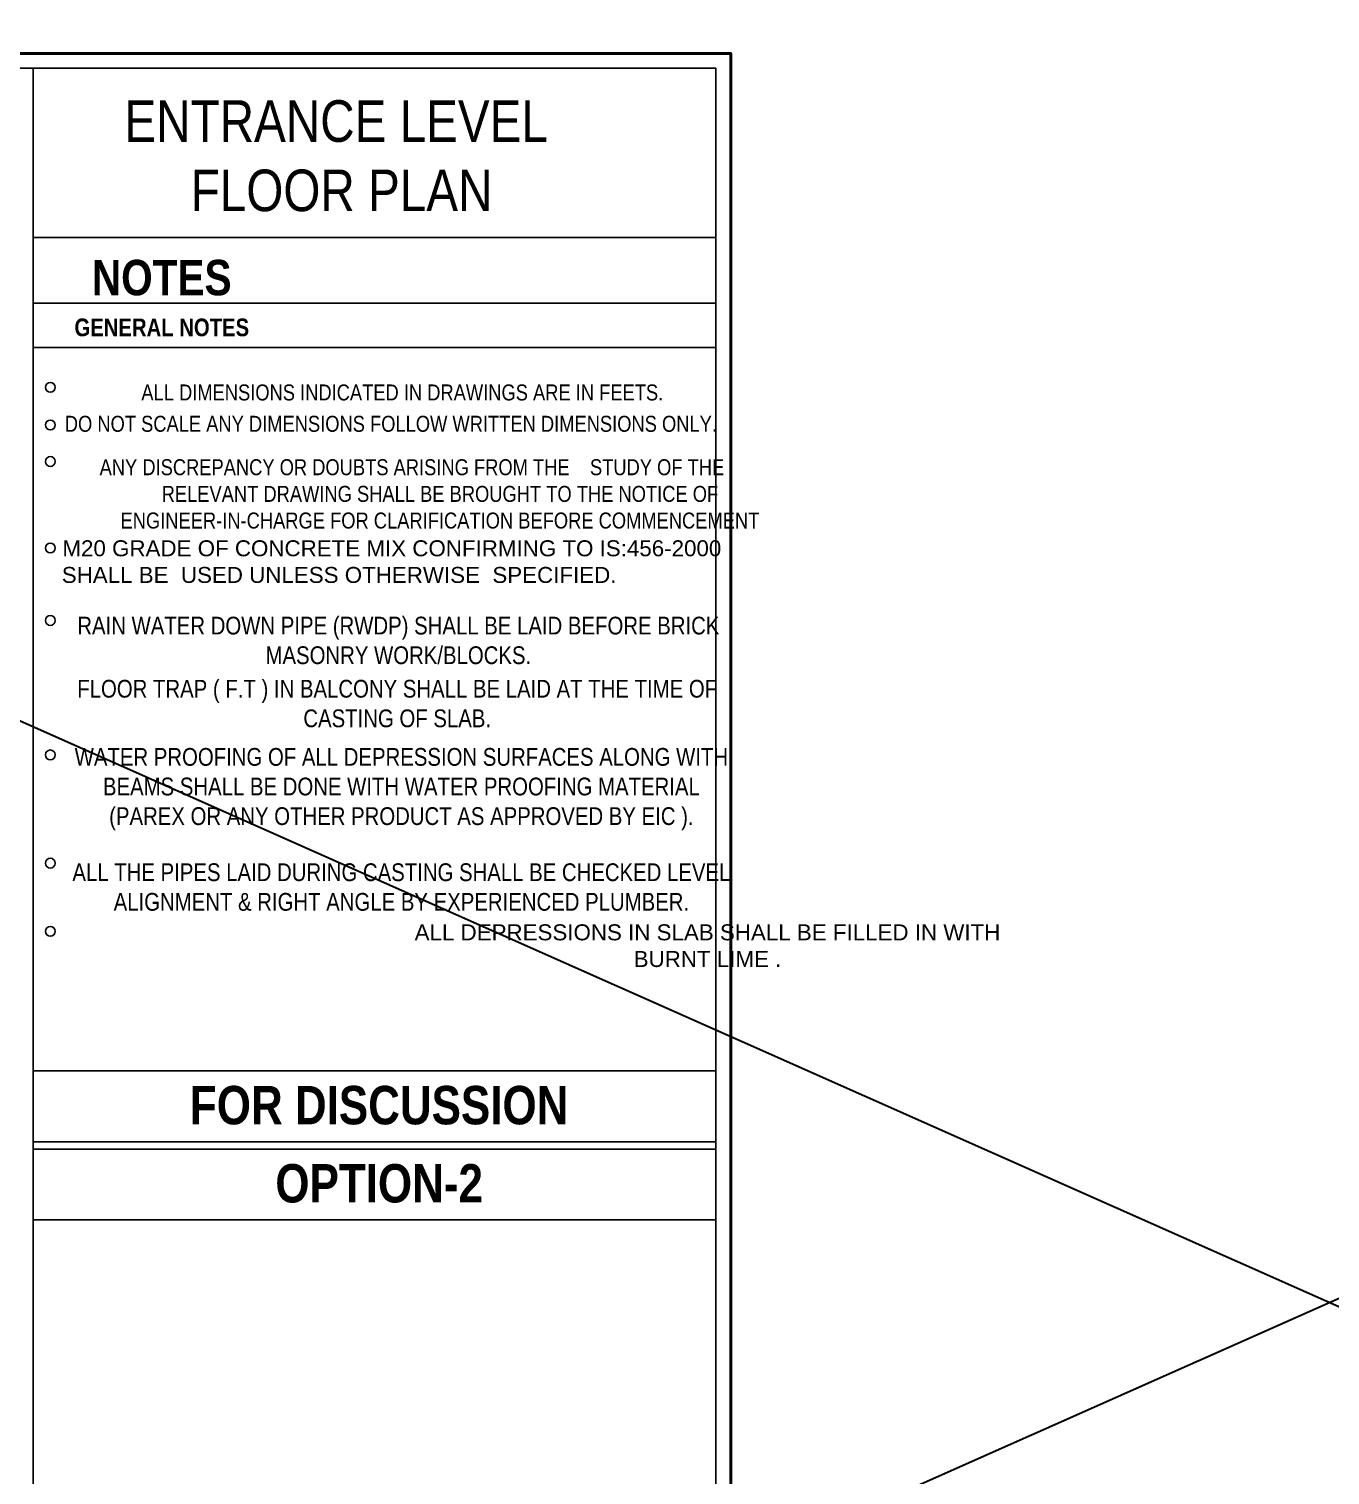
# Model space of a CAD drawing. Extents: x -454308 to 890911, y -14103 to 1343694.
# Drawn here: x 202460.4 to 202815.1, y 662425.6 to 662819.8 of the extents above; entities that cross this region are included whole.
import ezdxf

# ---------------------------------------------------------------- set-up
doc = ezdxf.new("R2010")
doc.units = 0
doc.header["$MEASUREMENT"] = 0
doc.layers.add('TITLE', color=7, linetype='Continuous')
doc.styles.get("Standard").update_dxf_attribs({"font": 'stylu.ttf', "height": 7})

msp = doc.modelspace()

# ---------------------------------------------------------------- linework, layer by layer
at = {"lineweight": 30}
for p, q in [((201412.45, 663095.443), (204217.816, 661849.855)), ((204217.816, 663095.443), (201412.45, 661849.855))]:
    msp.add_line(p, q, dxfattribs=at)
at = {"layer": 'TITLE', "color": 7}
for p, q in [((202461.531, 662151.355, 5463.892), (202461.531, 662809.072, 5463.892)), ((202461.531, 662762.936, 5463.892), (202647.712, 662762.936, 5463.892)), ((202461.531, 662745.091, 5463.892), (202647.712, 662745.091, 5463.892)), ((202461.531, 662732.998, 5463.892), (202647.712, 662732.998, 5463.892)), ((202461.531, 662535.751, 5463.892), (202647.712, 662535.751, 5463.892)), ((202461.531, 662516.446, 5463.892), (202647.712, 662516.446, 5463.892))]:
    msp.add_line(p, q, dxfattribs=at)
at = {"layer": 'TITLE', "color": 7, "lineweight": 40, "elevation": 5463.892}
msp.add_lwpolyline([(201802.098, 662147.318), (202651.749, 662147.318), (202651.749, 662813.108), (201802.098, 662813.108)], close=True, dxfattribs=at)
at = {"layer": 'TITLE', "color": 7, "elevation": 5463.892}
for points in [[(201806.135, 662151.355), (202647.712, 662151.355), (202647.712, 662809.072), (201806.135, 662809.072)], [(202647.712, 662516.446), (202461.531, 662516.446), (202461.531, 662535.751), (202647.712, 662535.751)], [(202647.712, 662495.134), (202461.531, 662495.134), (202461.531, 662514.438), (202647.712, 662514.438)]]:
    msp.add_lwpolyline(points, close=True, dxfattribs=at)
at = {"layer": 'TITLE', "color": 7}
for centre in [(202466.226, 662722.084), (202466.226, 662711.848), (202466.226, 662701.879), (202466.226, 662678.294), (202466.226, 662658.546), (202466.226, 662621.91), (202466.226, 662592.392), (202466.226, 662573.785)]:
    msp.add_circle(centre, 1.34, dxfattribs=at)

# ---------------------------------------------------------------- texts
at = {"layer": 'TITLE', "color": 7, "insert": (202486.445, 662800.364, 6414.293), "char_height": 11.33776, "width": 219.29851, "attachment_point": 1}
msp.add_mtext('\\pt408.16;{\\fArial Narrow|b0|i0|c0|p34;ENTRANCE LEVEL\\P     FLOOR PLAN}', dxfattribs=at)
at = {"layer": 'TITLE', "color": 7, "line_spacing_factor": 0.968573}
for s, insert, char_height, width, attachment_point in [('\\fArial Narrow|b1|i0|c0|p34|;NOTES', (202477.558, 662756.855, 5463.892), 9.65785, 45.61359, 1), ('\\fArial Narrow|b1|i0|c0|p34|;GENERAL NOTES', (202472.815, 662740.855, 5463.892), 4.82892, 56.98752, 1), ('{\\fArial Narrow|b1|i0|c0|p34;FOR DISCUSSION}', (202555.885, 662531.657, 5463.892), 10.46267, 197.27584, 2), ('{\\fArial Narrow|b1|i0|c0|p34;OPTION-2}', (202555.885, 662510.345, 5463.892), 10.46267, 197.27584, 2)]:
    msp.add_mtext(s, dxfattribs=dict(at, insert=insert, char_height=char_height, width=width, attachment_point=attachment_point))
at = {"layer": 'TITLE', "color": 7, "attachment_point": 8, "rotation": 359.99979}
for s, insert, char_height, width in [('\\pt217.82;{\\fArial Narrow|b0|i0|c0|p34; ALL DIMENSIONS INDICATED IN DRAWINGS ARE IN FEETS.}', (202561.504, 662718.465), 4.35834, 185.52967), ('{\\fArial Narrow|b0|i0|c0|p34; DO NOT SCALE ANY DIMENSIONS FOLLOW WRITTEN DIMENSIONS ONLY. }', (202558.386, 662709.921), 4.35834, 185.52967), ('{\\fArial Narrow|b0|i0|c0|p34;ANY DISCREPANCY OR DOUBTS ARISING FROM THE    STUDY OF THE            RELEVANT DRAWING SHALL BE BROUGHT TO THE NOTICE OF ENGINEER-IN-CHARGE FOR CLARIFICATION BEFORE COMMENCEMENT}', (202572.455, 662683.552), 4.358344, 204.04663), ('{\\fArial|b0|i0|c0|p34;                 M20 GRADE OF CONCRETE MIX CONFIRMING TO IS:456-2000 \\PSHALL BE  USED UNLESS OTHERWISE  SPECIFIED.            }', (202544.972, 662668.718), 4.35834, 349.24699), ('{\\fArial Narrow|b0|i0|c0|p34;RAIN WATER DOWN PIPE (RWDP) SHALL BE LAID BEFORE BRICK MASONRY WORK/BLOCKS.\\H1.0222x; }', (202561.125, 662646.585), 4.842604, 182.69023), ('{\\fArial Narrow|b0|i0|c0|p34;FLOOR TRAP ( F.T ) IN BALCONY SHALL BE LAID AT THE TIME OF CASTING OF SLAB.\\H1.0222x; }', (202560.805, 662629.377), 4.842604, 182.69023), ('{\\fArial Narrow|b0|i0|c0|p34;WATER PROOFING OF ALL DEPRESSION SURFACES ALONG WITH BEAMS SHALL BE DONE WITH WATER PROOFING MATERIAL (PAREX OR ANY OTHER PRODUCT AS APPROVED BY EIC ).}', (202561.947, 662601.333), 4.842604, 182.69023), ('{\\fArial Narrow|b0|i0|c0|p34;ALL THE PIPES LAID DURING CASTING SHALL BE CHECKED LEVEL ALIGNMENT & RIGHT ANGLE BY EXPERIENCED PLUMBER.\\H1.0222x; }', (202561.947, 662579.353), 4.842604, 182.69023), ('{\\fArial|b0|i0|c0|p34;ALL DEPRESSIONS IN SLAB SHALL BE FILLED IN WITH \\PBURNT LIME .}', (202645.404, 662564.024), 4.35834, 349.24699)]:
    msp.add_mtext(s, dxfattribs=dict(at, insert=insert, char_height=char_height, width=width))

doc.saveas('drawing.dxf')
